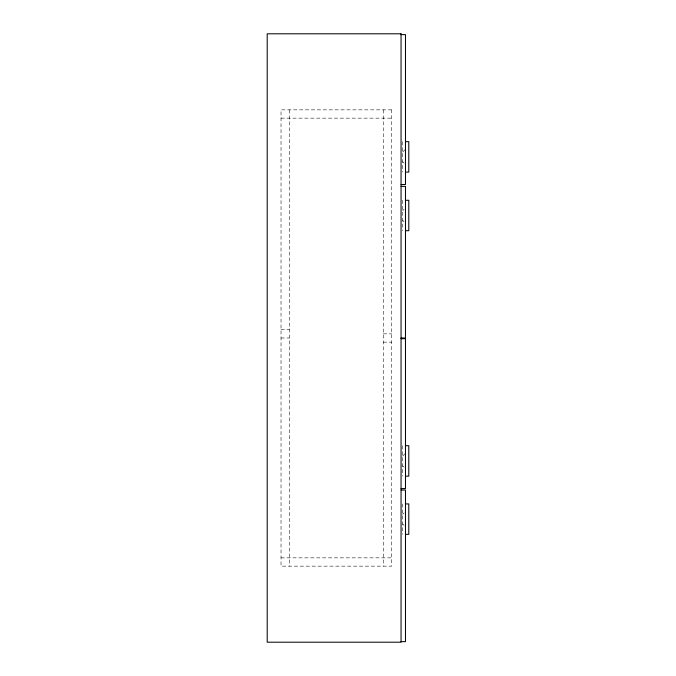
<?xml version="1.0" encoding="UTF-8"?>
<svg xmlns="http://www.w3.org/2000/svg" width="676" height="676" viewBox="0 0 676 676"><rect width="100%" height="100%" fill="white"/><g stroke="black" fill="none" stroke-linecap="round" stroke-linejoin="round"><path stroke-width="0.51" stroke-dasharray="3.38 2.54" d="M402.71 152.024L405.473 149.261M402.71 210.659L404.096 209.273M402.71 456.089L405.473 453.317M402.71 514.301L404.096 512.915M281.03 118.148L391.649 118.148M281.03 329.702L289.328 329.702M383.351 333.851L391.649 333.851M281.03 338L289.328 338M383.351 342.149L391.649 342.149M281.03 557.852L391.649 557.852M402.71 161.699L404.096 163.085M402.71 220.325L404.096 221.711M402.71 465.764L404.096 467.141M402.71 523.976L404.096 525.362M402.71 141.656L402.71 172.076M402.71 200.282L402.71 230.702M402.71 445.712L402.71 476.132M402.71 503.924L402.71 534.344M383.351 109.85L383.351 566.15M289.328 109.85L289.328 566.15M391.649 109.85L281.03 109.85L281.03 566.15L391.649 566.15L391.649 109.85"/><path stroke-width="1.01" d="M401.054 34.628L405.473 34.628L405.473 184.514L401.054 184.514M405.752 141.656L408.794 141.656L408.794 172.076L405.752 172.076M401.054 186.373L405.473 186.373L405.473 338L401.054 338M405.752 200.282L408.794 200.282L408.794 230.702L405.752 230.702M401.054 338.693L405.473 338.693L405.473 488.579L401.054 488.579M405.752 445.712L408.794 445.712L408.794 476.132L405.752 476.132M401.054 490.015L405.473 490.015L405.473 641.651L401.054 641.651M405.752 503.924L408.794 503.924L408.794 534.344L405.752 534.344M401.054 33.8L267.206 33.8L267.206 642.2L401.054 642.2L401.054 33.8"/></g></svg>
